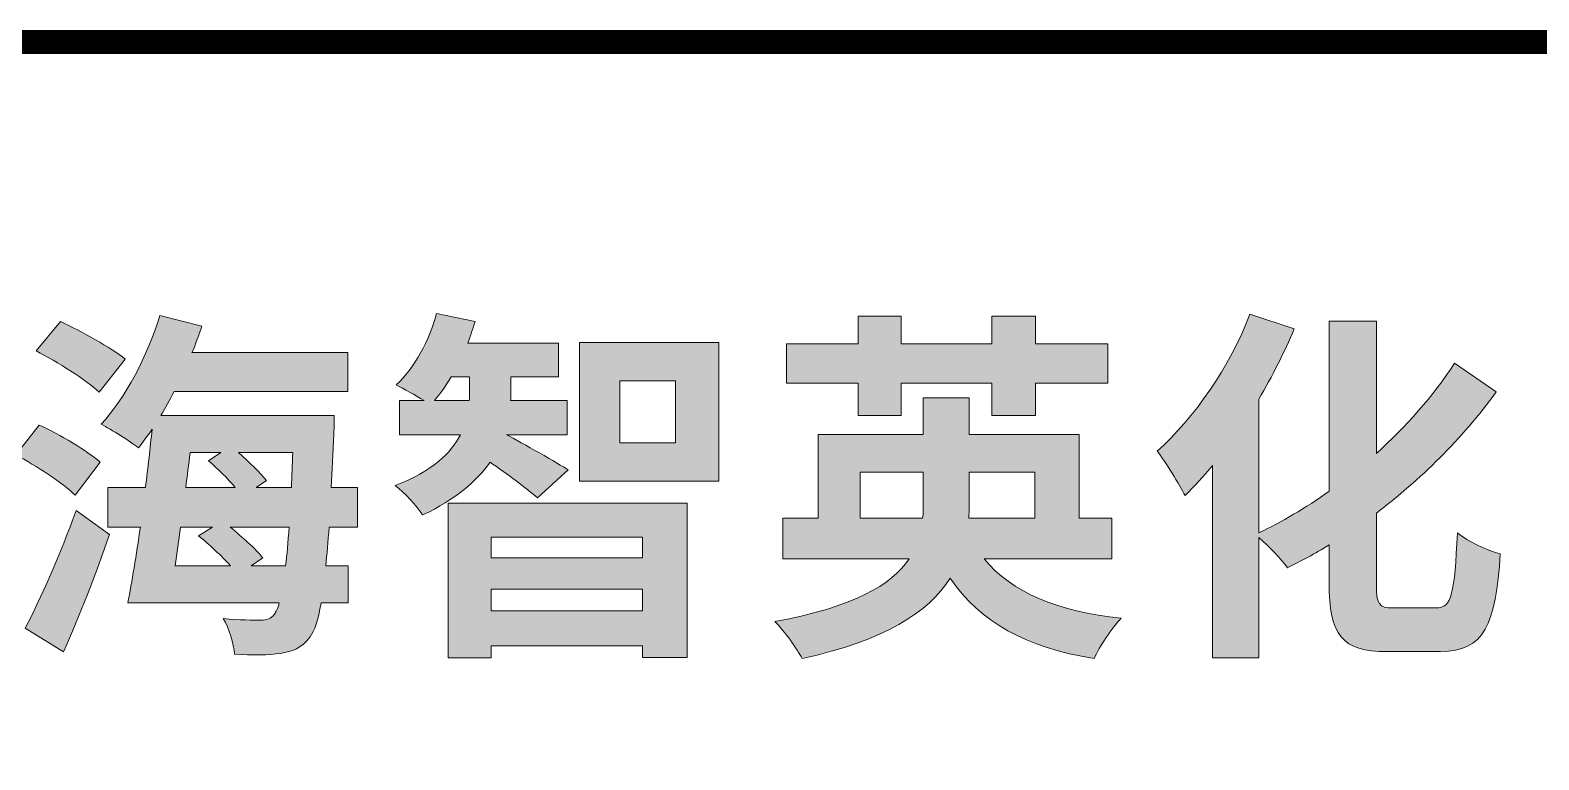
# Model space of a CAD drawing. Extents: x 148 to 221443, y -36682 to 6758.
# Drawn here: x 188961 to 189340.3, y -11811.7 to -11628.1 of the extents above; entities that cross this region are included whole.
import ezdxf

# ---------------------------------------------------------------- set-up
doc = ezdxf.new("R2010")
doc.units = 0
doc.header["$LTSCALE"] = 10
doc.header["$MEASUREMENT"] = 0
doc.layers.add('图层 1', color=7, linetype='Continuous')
doc.layers.add('图框层', color=7, linetype='Continuous', lineweight=15)

# ---------------------------------------------------------------- blocks, each defined once
blk = doc.blocks.new('block 5')
at = {"layer": '图层 1', "true_color": 0x0f208a}
h = blk.add_hatch(color=166, dxfattribs=at)
h.dxf.hatch_style = 2
edge = h.paths.add_edge_path()
edge.add_spline(control_points=[(88.756, -146.79), (88.591, -146.625), (88.242, -146.402), (87.971, -146.256), (87.971, -146.256), (88.281, -145.863), (88.281, -145.863), (88.553, -145.985), (88.911, -146.198), (89.086, -146.353), (89.086, -146.353), (88.756, -146.79), (88.756, -146.79)], knot_values=[0, 0, 0, 0, 1, 1, 1, 2, 2, 2, 3, 3, 3, 4, 4, 4, 4], degree=3, periodic=0)
edge = h.paths.add_edge_path()
edge.add_spline(control_points=[(88.097, -148.55), (88.295, -148.177), (88.562, -147.561), (88.771, -146.993), (88.771, -146.993), (89.212, -147.313), (89.212, -147.313), (89.033, -147.828), (88.814, -148.39), (88.601, -148.866), (88.601, -148.866), (88.097, -148.55), (88.097, -148.55)], knot_values=[0, 0, 0, 0, 1, 1, 1, 2, 2, 2, 3, 3, 3, 4, 4, 4, 4], degree=3, periodic=0)
edge = h.paths.add_edge_path()
edge.add_spline(control_points=[(89.076, -145.427), (88.902, -145.262), (88.523, -145.029), (88.242, -144.879), (88.242, -144.879), (88.562, -144.491), (88.562, -144.491), (88.844, -144.622), (89.227, -144.835), (89.421, -144.99), (89.421, -144.99), (89.076, -145.427), (89.076, -145.427)], knot_values=[0, 0, 0, 0, 1, 1, 1, 2, 2, 2, 3, 3, 3, 4, 4, 4, 4], degree=3, periodic=0)
edge = h.paths.add_edge_path()
edge.add_spline(control_points=[(92.117, -147.212), (92.103, -147.406), (92.088, -147.575), (92.074, -147.726), (92.074, -147.726), (92.37, -147.726), (92.37, -147.726), (92.37, -147.726), (92.37, -148.216), (92.37, -148.216), (92.37, -148.216), (92.011, -148.216), (92.011, -148.216), (91.972, -148.448), (91.923, -148.584), (91.865, -148.667), (91.754, -148.817), (91.632, -148.861), (91.472, -148.885), (91.327, -148.909), (91.094, -148.909), (90.866, -148.895), (90.856, -148.759), (90.798, -148.555), (90.716, -148.424), (90.929, -148.444), (91.118, -148.444), (91.215, -148.444), (91.298, -148.444), (91.341, -148.429), (91.395, -148.366), (91.414, -148.337), (91.438, -148.293), (91.458, -148.216), (91.458, -148.216), (89.455, -148.216), (89.455, -148.216), (89.508, -147.939), (89.566, -147.585), (89.62, -147.212), (89.62, -147.212), (89.188, -147.212), (89.188, -147.212), (89.188, -147.212), (89.188, -146.688), (89.188, -146.688), (89.188, -146.688), (89.687, -146.688), (89.687, -146.688), (89.721, -146.426), (89.75, -146.164), (89.775, -145.917), (89.716, -146.004), (89.653, -146.087), (89.595, -146.164), (89.484, -146.077), (89.236, -145.921), (89.101, -145.849), (89.426, -145.504), (89.712, -144.947), (89.877, -144.413), (89.877, -144.413), (90.434, -144.554), (90.434, -144.554), (90.396, -144.665), (90.352, -144.787), (90.303, -144.903), (90.303, -144.903), (92.365, -144.903), (92.365, -144.903), (92.365, -144.903), (92.365, -145.417), (92.365, -145.417), (92.365, -145.417), (90.066, -145.417), (90.066, -145.417), (90.008, -145.529), (89.954, -145.635), (89.891, -145.737), (89.891, -145.737), (92.185, -145.737), (92.185, -145.737), (92.185, -145.737), (92.185, -145.907), (92.18, -145.98), (92.171, -146.237), (92.156, -146.47), (92.146, -146.688), (92.146, -146.688), (92.491, -146.688), (92.491, -146.688), (92.491, -146.688), (92.491, -147.212), (92.491, -147.212), (92.491, -147.212), (92.117, -147.212), (92.117, -147.212)], knot_values=[0, 0, 0, 0, 1, 1, 1, 2, 2, 2, 3, 3, 3, 4, 4, 4, 5, 5, 5, 6, 6, 6, 7, 7, 7, 8, 8, 8, 9, 9, 9, 10, 10, 10, 11, 11, 11, 12, 12, 12, 13, 13, 13, 14, 14, 14, 15, 15, 15, 16, 16, 16, 17, 17, 17, 18, 18, 18, 19, 19, 19, 20, 20, 20, 21, 21, 21, 22, 22, 22, 23, 23, 23, 24, 24, 24, 25, 25, 25, 26, 26, 26, 27, 27, 27, 28, 28, 28, 29, 29, 29, 30, 30, 30, 31, 31, 31, 32, 32, 32, 32], degree=3, periodic=0)
edge = h.paths.add_edge_path()
edge.add_spline(control_points=[(90.153, -147.212), (90.129, -147.391), (90.105, -147.561), (90.08, -147.726), (90.08, -147.726), (90.813, -147.726), (90.813, -147.726), (90.696, -147.595), (90.531, -147.444), (90.391, -147.328), (90.391, -147.328), (90.575, -147.212), (90.575, -147.212), (90.575, -147.212), (90.153, -147.212), (90.153, -147.212)], knot_values=[0, 0, 0, 0, 1, 1, 1, 2, 2, 2, 3, 3, 3, 4, 4, 4, 5, 5, 5, 5], degree=3, periodic=0)
edge = h.paths.add_edge_path()
edge.add_spline(control_points=[(90.279, -146.227), (90.26, -146.382), (90.24, -146.533), (90.221, -146.688), (90.221, -146.688), (90.876, -146.688), (90.876, -146.688), (90.779, -146.571), (90.643, -146.441), (90.522, -146.334), (90.522, -146.334), (90.686, -146.227), (90.686, -146.227), (90.686, -146.227), (90.279, -146.227), (90.279, -146.227)], knot_values=[0, 0, 0, 0, 1, 1, 1, 2, 2, 2, 3, 3, 3, 4, 4, 4, 5, 5, 5, 5], degree=3, periodic=0)
edge = h.paths.add_edge_path()
edge.add_spline(control_points=[(91.54, -147.726), (91.56, -147.58), (91.574, -147.415), (91.589, -147.212), (91.589, -147.212), (90.808, -147.212), (90.808, -147.212), (90.968, -147.343), (91.142, -147.498), (91.239, -147.619), (91.239, -147.619), (91.084, -147.726), (91.084, -147.726), (91.084, -147.726), (91.54, -147.726), (91.54, -147.726)], knot_values=[0, 0, 0, 0, 1, 1, 1, 2, 2, 2, 3, 3, 3, 4, 4, 4, 5, 5, 5, 5], degree=3, periodic=0)
edge = h.paths.add_edge_path()
edge.add_spline(control_points=[(90.919, -146.227), (91.055, -146.348), (91.205, -146.489), (91.288, -146.596), (91.288, -146.596), (91.152, -146.688), (91.152, -146.688), (91.152, -146.688), (91.618, -146.688), (91.618, -146.688), (91.623, -146.542), (91.632, -146.392), (91.637, -146.227), (91.637, -146.227), (90.919, -146.227), (90.919, -146.227)], knot_values=[0, 0, 0, 0, 1, 1, 1, 2, 2, 2, 3, 3, 3, 4, 4, 4, 5, 5, 5, 5], degree=3, periodic=0)
h = blk.add_hatch(color=166, dxfattribs=at)
h.dxf.hatch_style = 2
edge = h.paths.add_edge_path()
edge.add_spline(control_points=[(94.873, -146.824), (94.737, -146.702), (94.465, -146.504), (94.247, -146.353), (94.072, -146.601), (93.791, -146.848), (93.355, -147.052), (93.277, -146.935), (93.117, -146.756), (92.991, -146.664), (93.486, -146.47), (93.733, -146.232), (93.854, -145.989), (93.854, -145.989), (93.049, -145.989), (93.049, -145.989), (93.049, -145.989), (93.049, -145.538), (93.049, -145.538), (93.049, -145.538), (93.374, -145.538), (93.374, -145.538), (93.258, -145.466), (93.102, -145.378), (93.006, -145.33), (93.253, -145.097), (93.442, -144.743), (93.539, -144.384), (93.539, -144.384), (94.048, -144.491), (94.048, -144.491), (94.019, -144.583), (93.99, -144.68), (93.951, -144.777), (93.951, -144.777), (95.154, -144.777), (95.154, -144.777), (95.154, -144.777), (95.154, -145.223), (95.154, -145.223), (95.154, -145.223), (94.524, -145.223), (94.524, -145.223), (94.524, -145.223), (94.524, -145.441), (94.524, -145.441), (94.524, -145.475), (94.524, -145.504), (94.519, -145.538), (94.519, -145.538), (95.266, -145.538), (95.266, -145.538), (95.266, -145.538), (95.266, -145.989), (95.266, -145.989), (95.266, -145.989), (94.465, -145.989), (94.465, -145.989), (94.669, -146.096), (95.154, -146.373), (95.28, -146.455), (95.28, -146.455), (94.873, -146.824), (94.873, -146.824)], knot_values=[0, 0, 0, 0, 1, 1, 1, 2, 2, 2, 3, 3, 3, 4, 4, 4, 5, 5, 5, 6, 6, 6, 7, 7, 7, 8, 8, 8, 9, 9, 9, 10, 10, 10, 11, 11, 11, 12, 12, 12, 13, 13, 13, 14, 14, 14, 15, 15, 15, 16, 16, 16, 17, 17, 17, 18, 18, 18, 19, 19, 19, 20, 20, 20, 21, 21, 21, 21], degree=3, periodic=0)
edge = h.paths.add_edge_path()
edge.add_spline(control_points=[(93.971, -145.538), (93.975, -145.5), (93.975, -145.466), (93.975, -145.432), (93.975, -145.432), (93.975, -145.223), (93.975, -145.223), (93.975, -145.223), (93.733, -145.223), (93.733, -145.223), (93.665, -145.34), (93.587, -145.446), (93.51, -145.538), (93.51, -145.538), (93.971, -145.538), (93.971, -145.538)], knot_values=[0, 0, 0, 0, 1, 1, 1, 2, 2, 2, 3, 3, 3, 4, 4, 4, 5, 5, 5, 5], degree=3, periodic=0)
h.paths.add_polyline_path([(93.694, -146.896), (96.856, -146.896), (96.856, -148.938), (96.265, -148.938), (96.265, -148.783), (94.262, -148.783), (94.262, -148.943), (93.694, -148.943)])
h.paths.add_polyline_path([(94.262, -147.347), (94.262, -147.619), (96.265, -147.619), (96.265, -147.347)])
h.paths.add_polyline_path([(96.265, -148.322), (96.265, -148.036), (94.262, -148.036), (94.262, -148.322)])
h.paths.add_polyline_path([(97.273, -144.767), (97.273, -146.605), (95.431, -146.605), (95.431, -144.767)])
h.paths.add_polyline_path([(96.701, -145.276), (95.964, -145.276), (95.964, -146.096), (96.701, -146.096)])
h = blk.add_hatch(color=166, dxfattribs=at)
h.dxf.hatch_style = 2
edge = h.paths.add_edge_path()
edge.add_spline(control_points=[(100.785, -147.634), (101.149, -148.075), (101.751, -148.332), (102.599, -148.419), (102.473, -148.55), (102.313, -148.793), (102.24, -148.953), (101.333, -148.807), (100.742, -148.473), (100.334, -147.891), (100.048, -148.342), (99.471, -148.715), (98.375, -148.953), (98.312, -148.827), (98.147, -148.594), (98.016, -148.463), (99.054, -148.274), (99.563, -147.978), (99.791, -147.634), (99.791, -147.634), (98.123, -147.634), (98.123, -147.634), (98.123, -147.634), (98.123, -147.095), (98.123, -147.095), (98.123, -147.095), (98.588, -147.095), (98.588, -147.095), (98.588, -147.095), (98.588, -145.985), (98.588, -145.985), (98.588, -145.985), (99.98, -145.985), (99.98, -145.985), (99.98, -145.985), (99.98, -145.5), (99.98, -145.5), (99.98, -145.5), (100.586, -145.5), (100.586, -145.5), (100.586, -145.5), (100.586, -145.985), (100.586, -145.985), (100.586, -145.985), (102.041, -145.985), (102.041, -145.985), (102.041, -145.985), (102.041, -147.095), (102.041, -147.095), (102.041, -147.095), (102.473, -147.095), (102.473, -147.095), (102.473, -147.095), (102.473, -147.634), (102.473, -147.634), (102.473, -147.634), (100.785, -147.634), (100.785, -147.634)], knot_values=[0, 0, 0, 0, 1, 1, 1, 2, 2, 2, 3, 3, 3, 4, 4, 4, 5, 5, 5, 6, 6, 6, 7, 7, 7, 8, 8, 8, 9, 9, 9, 10, 10, 10, 11, 11, 11, 12, 12, 12, 13, 13, 13, 14, 14, 14, 15, 15, 15, 16, 16, 16, 17, 17, 17, 18, 18, 18, 19, 19, 19, 19], degree=3, periodic=0)
h.paths.add_polyline_path([(99.117, -145.306), (98.171, -145.306), (98.171, -144.787), (99.117, -144.787), (99.117, -144.418), (99.689, -144.418), (99.689, -144.787), (100.887, -144.787), (100.887, -144.418), (101.464, -144.418), (101.464, -144.787), (102.42, -144.787), (102.42, -145.306), (101.464, -145.306), (101.464, -145.737), (100.887, -145.737), (100.887, -145.306), (99.689, -145.306), (99.689, -145.737), (99.117, -145.737)])
edge = h.paths.add_edge_path()
edge.add_spline(control_points=[(99.971, -147.095), (99.98, -147.037), (99.98, -146.979), (99.98, -146.921), (99.98, -146.921), (99.98, -146.484), (99.98, -146.484), (99.98, -146.484), (99.146, -146.484), (99.146, -146.484), (99.146, -146.484), (99.146, -147.095), (99.146, -147.095), (99.146, -147.095), (99.971, -147.095), (99.971, -147.095)], knot_values=[0, 0, 0, 0, 1, 1, 1, 2, 2, 2, 3, 3, 3, 4, 4, 4, 5, 5, 5, 5], degree=3, periodic=0)
edge = h.paths.add_edge_path()
edge.add_spline(control_points=[(100.586, -146.484), (100.586, -146.484), (100.586, -146.93), (100.586, -146.93), (100.586, -146.984), (100.586, -147.042), (100.582, -147.095), (100.582, -147.095), (101.455, -147.095), (101.455, -147.095), (101.455, -147.095), (101.455, -146.484), (101.455, -146.484), (101.455, -146.484), (100.586, -146.484), (100.586, -146.484)], knot_values=[0, 0, 0, 0, 1, 1, 1, 2, 2, 2, 3, 3, 3, 4, 4, 4, 5, 5, 5, 5], degree=3, periodic=0)
h = blk.add_hatch(color=166, dxfattribs=at)
h.dxf.hatch_style = 2
edge = h.paths.add_edge_path()
edge.add_spline(control_points=[(106.766, -148.283), (106.975, -148.283), (107.009, -148.089), (107.047, -147.289), (107.193, -147.406), (107.45, -147.527), (107.615, -147.566), (107.552, -148.507), (107.402, -148.861), (106.824, -148.861), (106.824, -148.861), (106.116, -148.861), (106.116, -148.861), (105.52, -148.861), (105.35, -148.647), (105.35, -147.949), (105.35, -147.949), (105.35, -147.449), (105.35, -147.449), (105.161, -147.566), (104.981, -147.663), (104.797, -147.75), (104.719, -147.639), (104.559, -147.469), (104.419, -147.352), (104.419, -147.352), (104.419, -148.943), (104.419, -148.943), (104.419, -148.943), (103.808, -148.943), (103.808, -148.943), (103.808, -148.943), (103.808, -146.397), (103.808, -146.397), (103.686, -146.542), (103.565, -146.673), (103.444, -146.794), (103.371, -146.654), (103.182, -146.344), (103.075, -146.208), (103.56, -145.776), (104.036, -145.092), (104.302, -144.394), (104.302, -144.394), (104.889, -144.588), (104.889, -144.588), (104.758, -144.898), (104.598, -145.213), (104.419, -145.519), (104.419, -145.519), (104.419, -147.289), (104.419, -147.289), (104.719, -147.144), (105.039, -146.964), (105.35, -146.736), (105.35, -146.736), (105.35, -144.486), (105.35, -144.486), (105.35, -144.486), (105.975, -144.486), (105.975, -144.486), (105.975, -144.486), (105.975, -146.237), (105.975, -146.237), (106.364, -145.888), (106.722, -145.485), (107.009, -145.044), (107.009, -145.044), (107.561, -145.422), (107.561, -145.422), (107.11, -146.048), (106.548, -146.591), (105.975, -147.027), (105.975, -147.027), (105.975, -147.959), (105.975, -147.959), (105.975, -148.24), (106.005, -148.283), (106.199, -148.283), (106.199, -148.283), (106.766, -148.283), (106.766, -148.283)], knot_values=[0, 0, 0, 0, 1, 1, 1, 2, 2, 2, 3, 3, 3, 4, 4, 4, 5, 5, 5, 6, 6, 6, 7, 7, 7, 8, 8, 8, 9, 9, 9, 10, 10, 10, 11, 11, 11, 12, 12, 12, 13, 13, 13, 14, 14, 14, 15, 15, 15, 16, 16, 16, 17, 17, 17, 18, 18, 18, 19, 19, 19, 20, 20, 20, 21, 21, 21, 22, 22, 22, 23, 23, 23, 24, 24, 24, 25, 25, 25, 26, 26, 26, 27, 27, 27, 27], degree=3, periodic=0)
at = {"layer": '图层 1', "lineweight": 0}
for points in [[(99.117, -145.306), (98.171, -145.306), (98.171, -144.787), (99.117, -144.787), (99.117, -144.418), (99.689, -144.418), (99.689, -144.787), (100.887, -144.787), (100.887, -144.418), (101.464, -144.418), (101.464, -144.787), (102.42, -144.787), (102.42, -145.306), (101.464, -145.306), (101.464, -145.737), (100.887, -145.737), (100.887, -145.306), (99.689, -145.306), (99.689, -145.737), (99.117, -145.737), (99.117, -145.306)], [(97.273, -144.767), (97.273, -146.605), (95.431, -146.605), (95.431, -144.767), (97.273, -144.767)], [(96.701, -145.276), (95.964, -145.276), (95.964, -146.096), (96.701, -146.096), (96.701, -145.276)], [(93.694, -146.896), (96.856, -146.896), (96.856, -148.938), (96.265, -148.938), (96.265, -148.783), (94.262, -148.783), (94.262, -148.943), (93.694, -148.943), (93.694, -146.896)], [(94.262, -147.347), (94.262, -147.619), (96.265, -147.619), (96.265, -147.347), (94.262, -147.347)], [(96.265, -148.322), (96.265, -148.036), (94.262, -148.036), (94.262, -148.322), (96.265, -148.322)]]:
    blk.add_lwpolyline(points, dxfattribs=at)
for points, knots in [([(89.076, -145.427), (88.902, -145.262), (88.523, -145.029), (88.242, -144.879), (88.242, -144.879), (88.562, -144.491), (88.562, -144.491), (88.844, -144.622), (89.227, -144.835), (89.421, -144.99), (89.421, -144.99), (89.076, -145.427), (89.076, -145.427)], [0, 0, 0, 0, 1, 1, 1, 2, 2, 2, 3, 3, 3, 4, 4, 4, 4]), ([(92.117, -147.212), (92.103, -147.406), (92.088, -147.575), (92.074, -147.726), (92.074, -147.726), (92.37, -147.726), (92.37, -147.726), (92.37, -147.726), (92.37, -148.216), (92.37, -148.216), (92.37, -148.216), (92.011, -148.216), (92.011, -148.216), (91.972, -148.448), (91.923, -148.584), (91.865, -148.667), (91.754, -148.817), (91.632, -148.861), (91.472, -148.885), (91.327, -148.909), (91.094, -148.909), (90.866, -148.895), (90.856, -148.759), (90.798, -148.555), (90.716, -148.424), (90.929, -148.444), (91.118, -148.444), (91.215, -148.444), (91.298, -148.444), (91.341, -148.429), (91.395, -148.366), (91.414, -148.337), (91.438, -148.293), (91.458, -148.216), (91.458, -148.216), (89.455, -148.216), (89.455, -148.216), (89.508, -147.939), (89.566, -147.585), (89.62, -147.212), (89.62, -147.212), (89.188, -147.212), (89.188, -147.212), (89.188, -147.212), (89.188, -146.688), (89.188, -146.688), (89.188, -146.688), (89.687, -146.688), (89.687, -146.688), (89.721, -146.426), (89.75, -146.164), (89.775, -145.917), (89.716, -146.004), (89.653, -146.087), (89.595, -146.164), (89.484, -146.077), (89.236, -145.921), (89.101, -145.849), (89.426, -145.504), (89.712, -144.947), (89.877, -144.413), (89.877, -144.413), (90.434, -144.554), (90.434, -144.554), (90.396, -144.665), (90.352, -144.787), (90.303, -144.903), (90.303, -144.903), (92.365, -144.903), (92.365, -144.903), (92.365, -144.903), (92.365, -145.417), (92.365, -145.417), (92.365, -145.417), (90.066, -145.417), (90.066, -145.417), (90.008, -145.529), (89.954, -145.635), (89.891, -145.737), (89.891, -145.737), (92.185, -145.737), (92.185, -145.737), (92.185, -145.737), (92.185, -145.907), (92.18, -145.98), (92.171, -146.237), (92.156, -146.47), (92.146, -146.688), (92.146, -146.688), (92.491, -146.688), (92.491, -146.688), (92.491, -146.688), (92.491, -147.212), (92.491, -147.212), (92.491, -147.212), (92.117, -147.212), (92.117, -147.212)], [0, 0, 0, 0, 1, 1, 1, 2, 2, 2, 3, 3, 3, 4, 4, 4, 5, 5, 5, 6, 6, 6, 7, 7, 7, 8, 8, 8, 9, 9, 9, 10, 10, 10, 11, 11, 11, 12, 12, 12, 13, 13, 13, 14, 14, 14, 15, 15, 15, 16, 16, 16, 17, 17, 17, 18, 18, 18, 19, 19, 19, 20, 20, 20, 21, 21, 21, 22, 22, 22, 23, 23, 23, 24, 24, 24, 25, 25, 25, 26, 26, 26, 27, 27, 27, 28, 28, 28, 29, 29, 29, 30, 30, 30, 31, 31, 31, 32, 32, 32, 32]), ([(94.873, -146.824), (94.737, -146.702), (94.465, -146.504), (94.247, -146.353), (94.072, -146.601), (93.791, -146.848), (93.355, -147.052), (93.277, -146.935), (93.117, -146.756), (92.991, -146.664), (93.486, -146.47), (93.733, -146.232), (93.854, -145.989), (93.854, -145.989), (93.049, -145.989), (93.049, -145.989), (93.049, -145.989), (93.049, -145.538), (93.049, -145.538), (93.049, -145.538), (93.374, -145.538), (93.374, -145.538), (93.258, -145.466), (93.102, -145.378), (93.006, -145.33), (93.253, -145.097), (93.442, -144.743), (93.539, -144.384), (93.539, -144.384), (94.048, -144.491), (94.048, -144.491), (94.019, -144.583), (93.99, -144.68), (93.951, -144.777), (93.951, -144.777), (95.154, -144.777), (95.154, -144.777), (95.154, -144.777), (95.154, -145.223), (95.154, -145.223), (95.154, -145.223), (94.524, -145.223), (94.524, -145.223), (94.524, -145.223), (94.524, -145.441), (94.524, -145.441), (94.524, -145.475), (94.524, -145.504), (94.519, -145.538), (94.519, -145.538), (95.266, -145.538), (95.266, -145.538), (95.266, -145.538), (95.266, -145.989), (95.266, -145.989), (95.266, -145.989), (94.465, -145.989), (94.465, -145.989), (94.669, -146.096), (95.154, -146.373), (95.28, -146.455), (95.28, -146.455), (94.873, -146.824), (94.873, -146.824)], [0, 0, 0, 0, 1, 1, 1, 2, 2, 2, 3, 3, 3, 4, 4, 4, 5, 5, 5, 6, 6, 6, 7, 7, 7, 8, 8, 8, 9, 9, 9, 10, 10, 10, 11, 11, 11, 12, 12, 12, 13, 13, 13, 14, 14, 14, 15, 15, 15, 16, 16, 16, 17, 17, 17, 18, 18, 18, 19, 19, 19, 20, 20, 20, 21, 21, 21, 21]), ([(106.766, -148.283), (106.975, -148.283), (107.009, -148.089), (107.047, -147.289), (107.193, -147.406), (107.45, -147.527), (107.615, -147.566), (107.552, -148.507), (107.402, -148.861), (106.824, -148.861), (106.824, -148.861), (106.116, -148.861), (106.116, -148.861), (105.52, -148.861), (105.35, -148.647), (105.35, -147.949), (105.35, -147.949), (105.35, -147.449), (105.35, -147.449), (105.161, -147.566), (104.981, -147.663), (104.797, -147.75), (104.719, -147.639), (104.559, -147.469), (104.419, -147.352), (104.419, -147.352), (104.419, -148.943), (104.419, -148.943), (104.419, -148.943), (103.808, -148.943), (103.808, -148.943), (103.808, -148.943), (103.808, -146.397), (103.808, -146.397), (103.686, -146.542), (103.565, -146.673), (103.444, -146.794), (103.371, -146.654), (103.182, -146.344), (103.075, -146.208), (103.56, -145.776), (104.036, -145.092), (104.302, -144.394), (104.302, -144.394), (104.889, -144.588), (104.889, -144.588), (104.758, -144.898), (104.598, -145.213), (104.419, -145.519), (104.419, -145.519), (104.419, -147.289), (104.419, -147.289), (104.719, -147.144), (105.039, -146.964), (105.35, -146.736), (105.35, -146.736), (105.35, -144.486), (105.35, -144.486), (105.35, -144.486), (105.975, -144.486), (105.975, -144.486), (105.975, -144.486), (105.975, -146.237), (105.975, -146.237), (106.364, -145.888), (106.722, -145.485), (107.009, -145.044), (107.009, -145.044), (107.561, -145.422), (107.561, -145.422), (107.11, -146.048), (106.548, -146.591), (105.975, -147.027), (105.975, -147.027), (105.975, -147.959), (105.975, -147.959), (105.975, -148.24), (106.005, -148.283), (106.199, -148.283), (106.199, -148.283), (106.766, -148.283), (106.766, -148.283)], [0, 0, 0, 0, 1, 1, 1, 2, 2, 2, 3, 3, 3, 4, 4, 4, 5, 5, 5, 6, 6, 6, 7, 7, 7, 8, 8, 8, 9, 9, 9, 10, 10, 10, 11, 11, 11, 12, 12, 12, 13, 13, 13, 14, 14, 14, 15, 15, 15, 16, 16, 16, 17, 17, 17, 18, 18, 18, 19, 19, 19, 20, 20, 20, 21, 21, 21, 22, 22, 22, 23, 23, 23, 24, 24, 24, 25, 25, 25, 26, 26, 26, 27, 27, 27, 27]), ([(93.971, -145.538), (93.975, -145.5), (93.975, -145.466), (93.975, -145.432), (93.975, -145.432), (93.975, -145.223), (93.975, -145.223), (93.975, -145.223), (93.733, -145.223), (93.733, -145.223), (93.665, -145.34), (93.587, -145.446), (93.51, -145.538), (93.51, -145.538), (93.971, -145.538), (93.971, -145.538)], [0, 0, 0, 0, 1, 1, 1, 2, 2, 2, 3, 3, 3, 4, 4, 4, 5, 5, 5, 5]), ([(100.785, -147.634), (101.149, -148.075), (101.751, -148.332), (102.599, -148.419), (102.473, -148.55), (102.313, -148.793), (102.24, -148.953), (101.333, -148.807), (100.742, -148.473), (100.334, -147.891), (100.048, -148.342), (99.471, -148.715), (98.375, -148.953), (98.312, -148.827), (98.147, -148.594), (98.016, -148.463), (99.054, -148.274), (99.563, -147.978), (99.791, -147.634), (99.791, -147.634), (98.123, -147.634), (98.123, -147.634), (98.123, -147.634), (98.123, -147.095), (98.123, -147.095), (98.123, -147.095), (98.588, -147.095), (98.588, -147.095), (98.588, -147.095), (98.588, -145.985), (98.588, -145.985), (98.588, -145.985), (99.98, -145.985), (99.98, -145.985), (99.98, -145.985), (99.98, -145.5), (99.98, -145.5), (99.98, -145.5), (100.586, -145.5), (100.586, -145.5), (100.586, -145.5), (100.586, -145.985), (100.586, -145.985), (100.586, -145.985), (102.041, -145.985), (102.041, -145.985), (102.041, -145.985), (102.041, -147.095), (102.041, -147.095), (102.041, -147.095), (102.473, -147.095), (102.473, -147.095), (102.473, -147.095), (102.473, -147.634), (102.473, -147.634), (102.473, -147.634), (100.785, -147.634), (100.785, -147.634)], [0, 0, 0, 0, 1, 1, 1, 2, 2, 2, 3, 3, 3, 4, 4, 4, 5, 5, 5, 6, 6, 6, 7, 7, 7, 8, 8, 8, 9, 9, 9, 10, 10, 10, 11, 11, 11, 12, 12, 12, 13, 13, 13, 14, 14, 14, 15, 15, 15, 16, 16, 16, 17, 17, 17, 18, 18, 18, 19, 19, 19, 19]), ([(88.756, -146.79), (88.591, -146.625), (88.242, -146.402), (87.971, -146.256), (87.971, -146.256), (88.281, -145.863), (88.281, -145.863), (88.553, -145.985), (88.911, -146.198), (89.086, -146.353), (89.086, -146.353), (88.756, -146.79), (88.756, -146.79)], [0, 0, 0, 0, 1, 1, 1, 2, 2, 2, 3, 3, 3, 4, 4, 4, 4]), ([(90.279, -146.227), (90.26, -146.382), (90.24, -146.533), (90.221, -146.688), (90.221, -146.688), (90.876, -146.688), (90.876, -146.688), (90.779, -146.571), (90.643, -146.441), (90.522, -146.334), (90.522, -146.334), (90.686, -146.227), (90.686, -146.227), (90.686, -146.227), (90.279, -146.227), (90.279, -146.227)], [0, 0, 0, 0, 1, 1, 1, 2, 2, 2, 3, 3, 3, 4, 4, 4, 5, 5, 5, 5]), ([(90.919, -146.227), (91.055, -146.348), (91.205, -146.489), (91.288, -146.596), (91.288, -146.596), (91.152, -146.688), (91.152, -146.688), (91.152, -146.688), (91.618, -146.688), (91.618, -146.688), (91.623, -146.542), (91.632, -146.392), (91.637, -146.227), (91.637, -146.227), (90.919, -146.227), (90.919, -146.227)], [0, 0, 0, 0, 1, 1, 1, 2, 2, 2, 3, 3, 3, 4, 4, 4, 5, 5, 5, 5]), ([(99.971, -147.095), (99.98, -147.037), (99.98, -146.979), (99.98, -146.921), (99.98, -146.921), (99.98, -146.484), (99.98, -146.484), (99.98, -146.484), (99.146, -146.484), (99.146, -146.484), (99.146, -146.484), (99.146, -147.095), (99.146, -147.095), (99.146, -147.095), (99.971, -147.095), (99.971, -147.095)], [0, 0, 0, 0, 1, 1, 1, 2, 2, 2, 3, 3, 3, 4, 4, 4, 5, 5, 5, 5]), ([(100.586, -146.484), (100.586, -146.484), (100.586, -146.93), (100.586, -146.93), (100.586, -146.984), (100.586, -147.042), (100.582, -147.095), (100.582, -147.095), (101.455, -147.095), (101.455, -147.095), (101.455, -147.095), (101.455, -146.484), (101.455, -146.484), (101.455, -146.484), (100.586, -146.484), (100.586, -146.484)], [0, 0, 0, 0, 1, 1, 1, 2, 2, 2, 3, 3, 3, 4, 4, 4, 5, 5, 5, 5]), ([(88.097, -148.55), (88.295, -148.177), (88.562, -147.561), (88.771, -146.993), (88.771, -146.993), (89.212, -147.313), (89.212, -147.313), (89.033, -147.828), (88.814, -148.39), (88.601, -148.866), (88.601, -148.866), (88.097, -148.55), (88.097, -148.55)], [0, 0, 0, 0, 1, 1, 1, 2, 2, 2, 3, 3, 3, 4, 4, 4, 4]), ([(90.153, -147.212), (90.129, -147.391), (90.105, -147.561), (90.08, -147.726), (90.08, -147.726), (90.813, -147.726), (90.813, -147.726), (90.696, -147.595), (90.531, -147.444), (90.391, -147.328), (90.391, -147.328), (90.575, -147.212), (90.575, -147.212), (90.575, -147.212), (90.153, -147.212), (90.153, -147.212)], [0, 0, 0, 0, 1, 1, 1, 2, 2, 2, 3, 3, 3, 4, 4, 4, 5, 5, 5, 5]), ([(91.54, -147.726), (91.56, -147.58), (91.574, -147.415), (91.589, -147.212), (91.589, -147.212), (90.808, -147.212), (90.808, -147.212), (90.968, -147.343), (91.142, -147.498), (91.239, -147.619), (91.239, -147.619), (91.084, -147.726), (91.084, -147.726), (91.084, -147.726), (91.54, -147.726), (91.54, -147.726)], [0, 0, 0, 0, 1, 1, 1, 2, 2, 2, 3, 3, 3, 4, 4, 4, 5, 5, 5, 5])]:
    blk.add_open_spline(points, degree=3, knots=knots, dxfattribs=at)
blk = doc.blocks.new('block 4')
at = {"layer": '图层 1'}
blk.add_blockref('block 5', (0, 0), dxfattribs=at)
blk = doc.blocks.new('block 2')
at = {"layer": '图层 1'}
blk.add_blockref('block 4', (0, 0), dxfattribs=at)

msp = doc.modelspace()

# ---------------------------------------------------------------- linework, layer by layer
at = {"layer": '图框层', "const_width": 6}
msp.add_lwpolyline([(188233.4844, -12311.1316), (191833.4844, -12311.1316), (191833.4844, -11631.1316), (188233.4844, -11631.1316)], close=True, dxfattribs=at)

# ---------------------------------------------------------------- block references
at = {"layer": '图层 1', "xscale": 19, "yscale": 19, "zscale": 19}
msp.add_blockref('block 2', (187285.9442, -8956.1061), dxfattribs=at)

doc.saveas('drawing.dxf')
